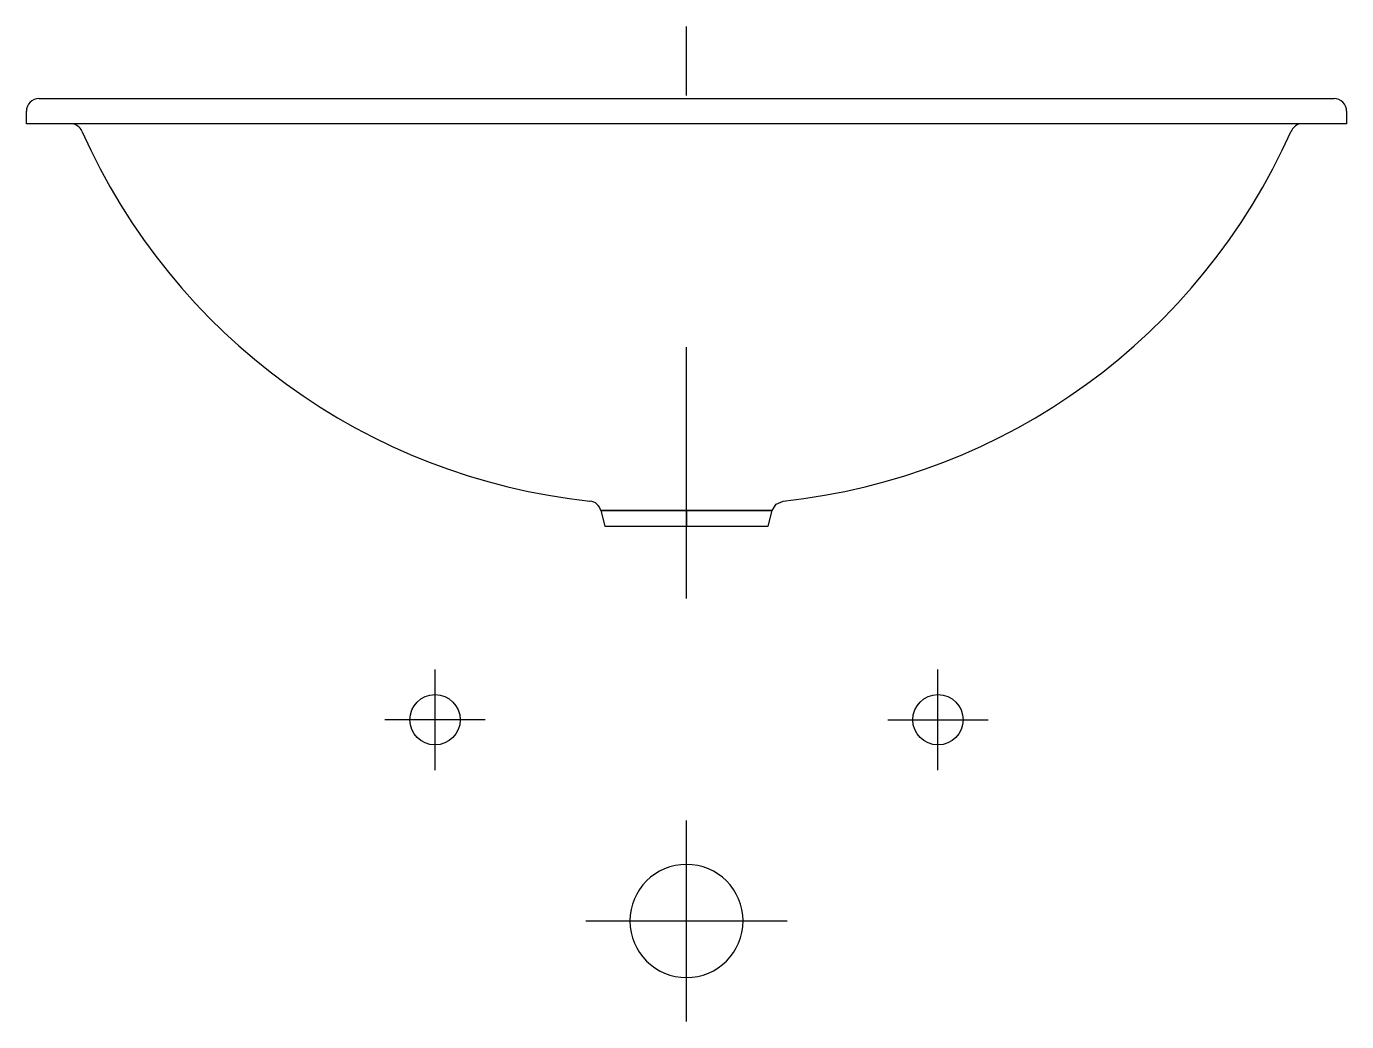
# Model space of a CAD drawing. Extents: x -979.024 to -978.499, y 865.531 to 865.927.
import ezdxf

# ---------------------------------------------------------------- set-up
doc = ezdxf.new("R2010")
doc.units = 0
doc.header["$LTSCALE"] = 0.2
doc.header["$MEASUREMENT"] = 0
doc.linetypes.add('AXES', pattern=[0.5400000065565109, 0.300000011920929, -0.07999999821186066, 0.07999999821186066, -0.07999999821186066])
doc.linetypes.add('CONTINU', pattern=[0])
doc.layers.get('0').update_dxf_attribs({"linetype": 'CONTINUOUS'})
doc.layers.add('DECA_EIXOS', color=5, linetype='AXES')

msp = doc.modelspace()

# ---------------------------------------------------------------- linework, layer by layer
at = {"linetype": 'CONTINUOUS'}
for p, q in [((-979.0191148621468, 865.8983260565767), (-978.5041109943729, 865.8983260565767)), ((-979.0241148996985, 865.8883260565768), (-979.0241148245951, 865.893326169229)), ((-978.4991110319312, 865.893326169235), (-978.4991109568216, 865.8883260565767)), ((-978.4991109568216, 865.8883260565767), (-979.0241148996985, 865.8883260565768)), ((-978.7616129282601, 865.8883260565766), (-979.0065829867822, 865.8883260565767)), ((-978.5180573601066, 865.8883260565767), (-978.7616129282602, 865.8883260565767)), ((-978.727559404798, 865.7345374703033), (-978.7259898290816, 865.7370976835957)), ((-978.7259898290816, 865.7370976835957), (-978.723236637773, 865.7382969323824)), ((-978.7956662020227, 865.734537412396), (-978.76161292826, 865.7345374413496)), ((-978.76161292826, 865.7345374413496), (-978.727559404798, 865.7345374703033))]:
    msp.add_line(p, q, dxfattribs=at)
at = {"linetype": 'CONTINUOUS', "flags": 128}
for points in [[(-978.7616129282601, 865.7345374413495), (-978.7956662020227, 865.734537412396), (-978.7941129816058, 865.7283248549379), (-978.7616129282602, 865.728324854938)], [(-978.7275594047978, 865.7345374703034), (-978.76161292826, 865.7345374413496), (-978.7616129282599, 865.7283248549379), (-978.7291126841772, 865.7283248549379)]]:
    msp.add_lwpolyline(points, close=True, dxfattribs=at)
at = {"linetype": 'CONTINU'}
for points in [[(-978.7616129282601, 865.5938468042153, 0.9999999999999999), (-978.7616129282601, 865.5488463851915)], [(-978.7616129282601, 865.5488463851915, 0.9999999999999999), (-978.7616129282601, 865.5938468042153)]]:
    msp.add_lwpolyline(points, format="xyb", dxfattribs=at)
at = {"linetype": 'CONTINUOUS'}
for centre in [(-978.8616136792843, 865.6513471955227), (-978.6616121772358, 865.6513471955227)]:
    msp.add_circle(centre, 0.01000011563382941, dxfattribs=at)
for centre, radius, start, end in [((-979.0191148621468, 865.8933260941279), 0.00499996244888748, 90, 179.9991393986642), ((-978.5041109943795, 865.8933260941278), 0.004999962448891893, 0.0008606716851147242, 89.99999992443963), ((-979.0065972226167, 865.8833260190255), 0.005000057816917979, 23.96319567137135, 89.8368710183513), ((-978.7735831762442, 865.986891259188), 0.2499926965445297, 203.9631956726277, 263.9366778248104), ((-978.7495654990717, 865.9867851334751), 0.2498791608349895, 276.0482753797249, 336.0518677133273), ((-978.5149446784019, 865.8818889242724), 0.007150206968868258, 115.8061348663707, 150.9871699102809), ((-978.8005173606646, 865.7333245695168), 0.005000472779470039, 14.03683504580699, 83.93798031770919)]:
    msp.add_arc(centre, radius, start, end, dxfattribs=at)
at = {"layer": 'DECA_EIXOS'}
for points in [[(-978.7616129282601, 865.6995271838282), (-978.7616129282601, 865.9270418624762)], [(-978.8616136792842, 865.6313470453179), (-978.8616136792842, 865.6713473457276)], [(-978.661612177236, 865.6313470453179), (-978.661612177236, 865.6713473457276)], [(-978.8416136816684, 865.6513471955227), (-978.8816138294891, 865.6513471955227)], [(-978.6816121748518, 865.6513471955227), (-978.6416120270311, 865.6513471955227)], [(-978.7616129282601, 865.5313463705883), (-978.7616129282601, 865.6113468951131)], [(-978.8016132286698, 865.5713465947034), (-978.7216124752614, 865.5713465947034)]]:
    msp.add_lwpolyline(points, dxfattribs=at)

doc.saveas('drawing.dxf')
